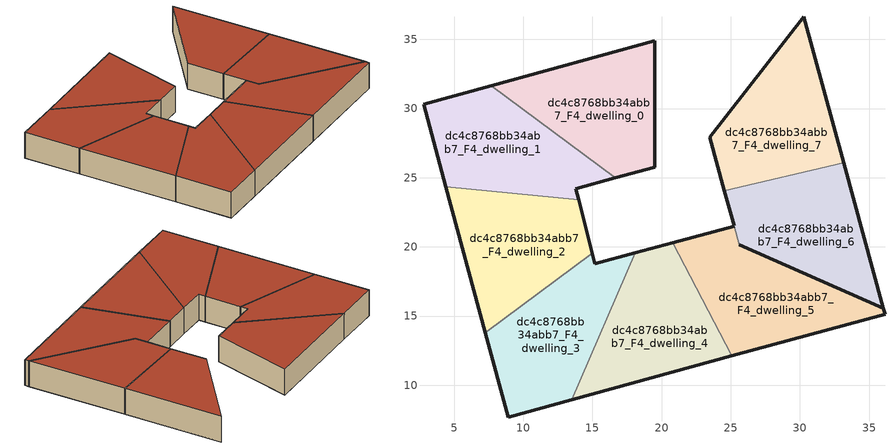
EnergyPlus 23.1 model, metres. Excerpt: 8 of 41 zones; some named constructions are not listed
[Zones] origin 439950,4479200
dc4c8768bb34abb7_F4_dwelling_0
 floor to dc4c8768bb34abb7_F3_dwelling_0 (EU_floor_Construction): 19.5,25.76 19.5,34.9 7.68,31.66 16.65,24.98 z12
 wall outside (EU_wall_Construction): 7.68,31.66 19.5,34.9 19.5,25.76 16.65,24.98 z12:15
 wall to dc4c8768bb34abb7_F4_dwelling_1 (EU_wall_Construction): 16.65,24.98 7.68,31.66 z12:15
 roof outside (EU_roof_Construction): 19.5,34.9 19.5,25.76 16.65,24.98 7.68,31.66 z15
dc4c8768bb34abb7_F4_dwelling_1
 floor to dc4c8768bb34abb7_F3_dwelling_1 (EU_floor_Construction): 16.65,24.98 7.68,31.66 2.79,30.33 4.41,24.35 14,23.4 13.8,24.2 z12
 wall outside (EU_wall_Construction): 16.65,24.98 13.8,24.2 14,23.4 / 4.41,24.35 2.79,30.33 7.68,31.66 z12:15
 wall to dc4c8768bb34abb7_F4_dwelling_2 (EU_wall_Construction): 14,23.4 4.41,24.35 z12:15
 roof outside (EU_roof_Construction): 16.65,24.98 13.8,24.2 14,23.4 4.41,24.35 2.79,30.33 7.68,31.66 z15
dc4c8768bb34abb7_F4_dwelling_2
 floor to dc4c8768bb34abb7_F3_dwelling_2 (EU_floor_Construction): 15,19.53 14,23.4 4.41,24.35 7.25,13.81 z12
 wall outside (EU_wall_Construction): 14,23.4 15,19.53 / 7.25,13.81 4.41,24.35 z12:15
 wall to dc4c8768bb34abb7_F4_dwelling_3 (EU_wall_Construction): 15,19.53 7.25,13.81 z12:15
 roof outside (EU_roof_Construction): 14,23.4 15,19.53 7.25,13.81 4.41,24.35 z15
dc4c8768bb34abb7_F4_dwelling_3
 floor to dc4c8768bb34abb7_F3_dwelling_3 (EU_floor_Construction): 13.51,8.95 18.09,19.58 15.19,18.79 15,19.53 7.25,13.81 8.91,7.69 z12
 wall outside (EU_wall_Construction): 15,19.53 15.19,18.79 18.09,19.58 / 13.51,8.95 8.91,7.69 7.25,13.81 z12:15
 wall to dc4c8768bb34abb7_F4_dwelling_4 (EU_wall_Construction): 18.09,19.58 13.51,8.95 z12:15
 roof outside (EU_roof_Construction): 18.09,19.58 13.51,8.95 8.91,7.69 7.25,13.81 15,19.53 15.19,18.79 z15
dc4c8768bb34abb7_F4_dwelling_4
 floor to dc4c8768bb34abb7_F3_dwelling_4 (EU_floor_Construction): 25.09,12.11 20.82,20.31 18.09,19.58 13.51,8.95 z12
 wall outside (EU_wall_Construction): 18.09,19.58 20.82,20.31 / 25.09,12.11 13.51,8.95 z12:15
 wall to dc4c8768bb34abb7_F4_dwelling_5 (EU_wall_Construction): 20.82,20.31 25.09,12.11 z12:15
 roof outside (EU_roof_Construction): 20.82,20.31 25.09,12.11 13.51,8.95 18.09,19.58 z15
dc4c8768bb34abb7_F4_dwelling_5
 floor to dc4c8768bb34abb7_F3_dwelling_5 (EU_floor_Construction): 36.15,15.14 36.03,15.58 25.62,20.16 25.25,21.51 20.82,20.31 25.09,12.11 z12
 wall outside (EU_wall_Construction): 20.82,20.31 25.25,21.51 / 25.62,20.16 36.03,15.58 36.15,15.14 25.09,12.11 z12:15
 wall to dc4c8768bb34abb7_F4_dwelling_6 (EU_wall_Construction): 25.25,21.51 25.62,20.16 z12:15
 roof outside (EU_roof_Construction): 36.03,15.58 36.15,15.14 25.09,12.11 20.82,20.31 25.25,21.51 25.62,20.16 z15
dc4c8768bb34abb7_F4_dwelling_6
 floor to dc4c8768bb34abb7_F3_dwelling_6 (EU_floor_Construction): 36.03,15.58 33.16,26.07 24.55,24.04 25.25,21.51 25.62,20.16 25.63,20.16 z12
 wall outside (EU_wall_Construction): 33.16,26.07 36.03,15.58 25.63,20.16 25.62,20.16 / 25.25,21.51 24.55,24.04 z12:15
 wall to dc4c8768bb34abb7_F4_dwelling_7 (EU_wall_Construction): 24.55,24.04 33.16,26.07 z12:15
 roof outside (EU_roof_Construction): 33.16,26.07 36.03,15.58 25.63,20.16 25.62,20.16 25.25,21.51 24.55,24.04 z15
dc4c8768bb34abb7_F4_dwelling_7
 floor to dc4c8768bb34abb7_F3_dwelling_7 (EU_floor_Construction): 33.16,26.07 30.28,36.63 23.47,27.93 24.55,24.04 z12
 wall outside (EU_wall_Construction): 24.55,24.04 23.47,27.93 30.28,36.63 33.16,26.07 z12:15
 roof outside (EU_roof_Construction): 30.28,36.63 33.16,26.07 24.55,24.04 23.47,27.93 z15
[HVACTEMPLATE:THERMOSTAT] Constant Heating Setpoint=20; Constant Cooling Setpoint=50
EU_HeatOnly_dc4c8768bb34abb7_F0_dwelling_0; EU_HeatOnly_dc4c8768bb34abb7_F0_dwelling_1; EU_HeatOnly_dc4c8768bb34abb7_F0_dwelling_2; EU_HeatOnly_dc4c8768bb34abb7_F0_dwelling_3; EU_HeatOnly_dc4c8768bb34abb7_F0_dwelling_4; EU_HeatOnly_dc4c8768bb34abb7_F0_dwelling_5; EU_HeatOnly_dc4c8768bb34abb7_F0_dwelling_6; EU_HeatOnly_dc4c8768bb34abb7_F0_dwelling_7; EU_HeatOnly_dc4c8768bb34abb7_F0_dwelling_8; EU_HeatOnly_dc4c8768bb34abb7_F1_dwelling_0; EU_HeatOnly_dc4c8768bb34abb7_F1_dwelling_1; EU_HeatOnly_dc4c8768bb34abb7_F1_dwelling_2; EU_HeatOnly_dc4c8768bb34abb7_F1_dwelling_3; EU_HeatOnly_dc4c8768bb34abb7_F1_dwelling_4; EU_HeatOnly_dc4c8768bb34abb7_F1_dwelling_5; EU_HeatOnly_dc4c8768bb34abb7_F1_dwelling_6; EU_HeatOnly_dc4c8768bb34abb7_F1_dwelling_7; EU_HeatOnly_dc4c8768bb34abb7_F2_dwelling_0; EU_HeatOnly_dc4c8768bb34abb7_F2_dwelling_1; EU_HeatOnly_dc4c8768bb34abb7_F2_dwelling_2; EU_HeatOnly_dc4c8768bb34abb7_F2_dwelling_3; EU_HeatOnly_dc4c8768bb34abb7_F2_dwelling_4; EU_HeatOnly_dc4c8768bb34abb7_F2_dwelling_5; EU_HeatOnly_dc4c8768bb34abb7_F2_dwelling_6; EU_HeatOnly_dc4c8768bb34abb7_F2_dwelling_7; EU_HeatOnly_dc4c8768bb34abb7_F3_dwelling_0; EU_HeatOnly_dc4c8768bb34abb7_F3_dwelling_1; EU_HeatOnly_dc4c8768bb34abb7_F3_dwelling_2; EU_HeatOnly_dc4c8768bb34abb7_F3_dwelling_3; EU_HeatOnly_dc4c8768bb34abb7_F3_dwelling_4; EU_HeatOnly_dc4c8768bb34abb7_F3_dwelling_5; EU_HeatOnly_dc4c8768bb34abb7_F3_dwelling_6; EU_HeatOnly_dc4c8768bb34abb7_F3_dwelling_7; EU_HeatOnly_dc4c8768bb34abb7_F4_dwelling_0; EU_HeatOnly_dc4c8768bb34abb7_F4_dwelling_1; EU_HeatOnly_dc4c8768bb34abb7_F4_dwelling_2; EU_HeatOnly_dc4c8768bb34abb7_F4_dwelling_3; EU_HeatOnly_dc4c8768bb34abb7_F4_dwelling_4; EU_HeatOnly_dc4c8768bb34abb7_F4_dwelling_5; EU_HeatOnly_dc4c8768bb34abb7_F4_dwelling_6; EU_HeatOnly_dc4c8768bb34abb7_F4_dwelling_7
[SCHEDULE:CONSTANT]
Name | Hourly Value
EU_AlwaysOn | 1
EU_CoolingOff | 0
[SCHEDULE:FILE] Column Number=1; Rows to Skip at Top=0; Number of Hours of Data=8760; Column Separator=Comma; Interpolate to Timestep=No; Minutes per Item=60; Adjust Schedule for Daylight Savings=Yes
Name | File
EU_Step8_GainSchedule_dc4c8768bb34abb7_F3_dwelling_1_f000 | ../../schedules/dc4c8768bb34abb7/dc4c8768bb34abb7_F3_dwelling_1_f000_gain.csv
EU_Step8_GainSchedule_dc4c8768bb34abb7_F3_dwelling_2_f000 | ../../schedules/dc4c8768bb34abb7/dc4c8768bb34abb7_F3_dwelling_2_f000_gain.csv
EU_Step8_GainSchedule_dc4c8768bb34abb7_F3_dwelling_3_f000 | ../../schedules/dc4c8768bb34abb7/dc4c8768bb34abb7_F3_dwelling_3_f000_gain.csv
EU_Step8_GainSchedule_dc4c8768bb34abb7_F3_dwelling_4_f000 | ../../schedules/dc4c8768bb34abb7/dc4c8768bb34abb7_F3_dwelling_4_f000_gain.csv
EU_Step8_GainSchedule_dc4c8768bb34abb7_F3_dwelling_5_f000 | ../../schedules/dc4c8768bb34abb7/dc4c8768bb34abb7_F3_dwelling_5_f000_gain.csv
EU_Step8_GainSchedule_dc4c8768bb34abb7_F3_dwelling_6_f000 | ../../schedules/dc4c8768bb34abb7/dc4c8768bb34abb7_F3_dwelling_6_f000_gain.csv
EU_Step8_GainSchedule_dc4c8768bb34abb7_F3_dwelling_7_f000 | ../../schedules/dc4c8768bb34abb7/dc4c8768bb34abb7_F3_dwelling_7_f000_gain.csv
EU_Step8_GainSchedule_dc4c8768bb34abb7_F4_dwelling_0_f000 | ../../schedules/dc4c8768bb34abb7/dc4c8768bb34abb7_F4_dwelling_0_f000_gain.csv
EU_Step8_GainSchedule_dc4c8768bb34abb7_F4_dwelling_1_f000 | ../../schedules/dc4c8768bb34abb7/dc4c8768bb34abb7_F4_dwelling_1_f000_gain.csv
EU_Step8_GainSchedule_dc4c8768bb34abb7_F4_dwelling_2_f000 | ../../schedules/dc4c8768bb34abb7/dc4c8768bb34abb7_F4_dwelling_2_f000_gain.csv
EU_Step8_GainSchedule_dc4c8768bb34abb7_F4_dwelling_3_f000 | ../../schedules/dc4c8768bb34abb7/dc4c8768bb34abb7_F4_dwelling_3_f000_gain.csv
EU_Step8_GainSchedule_dc4c8768bb34abb7_F4_dwelling_4_f000 | ../../schedules/dc4c8768bb34abb7/dc4c8768bb34abb7_F4_dwelling_4_f000_gain.csv
EU_Step8_GainSchedule_dc4c8768bb34abb7_F4_dwelling_5_f000 | ../../schedules/dc4c8768bb34abb7/dc4c8768bb34abb7_F4_dwelling_5_f000_gain.csv
EU_Step8_GainSchedule_dc4c8768bb34abb7_F4_dwelling_6_f000 | ../../schedules/dc4c8768bb34abb7/dc4c8768bb34abb7_F4_dwelling_6_f000_gain.csv
EU_Step8_GainSchedule_dc4c8768bb34abb7_F4_dwelling_7_f000 | ../../schedules/dc4c8768bb34abb7/dc4c8768bb34abb7_F4_dwelling_7_f000_gain.csv
